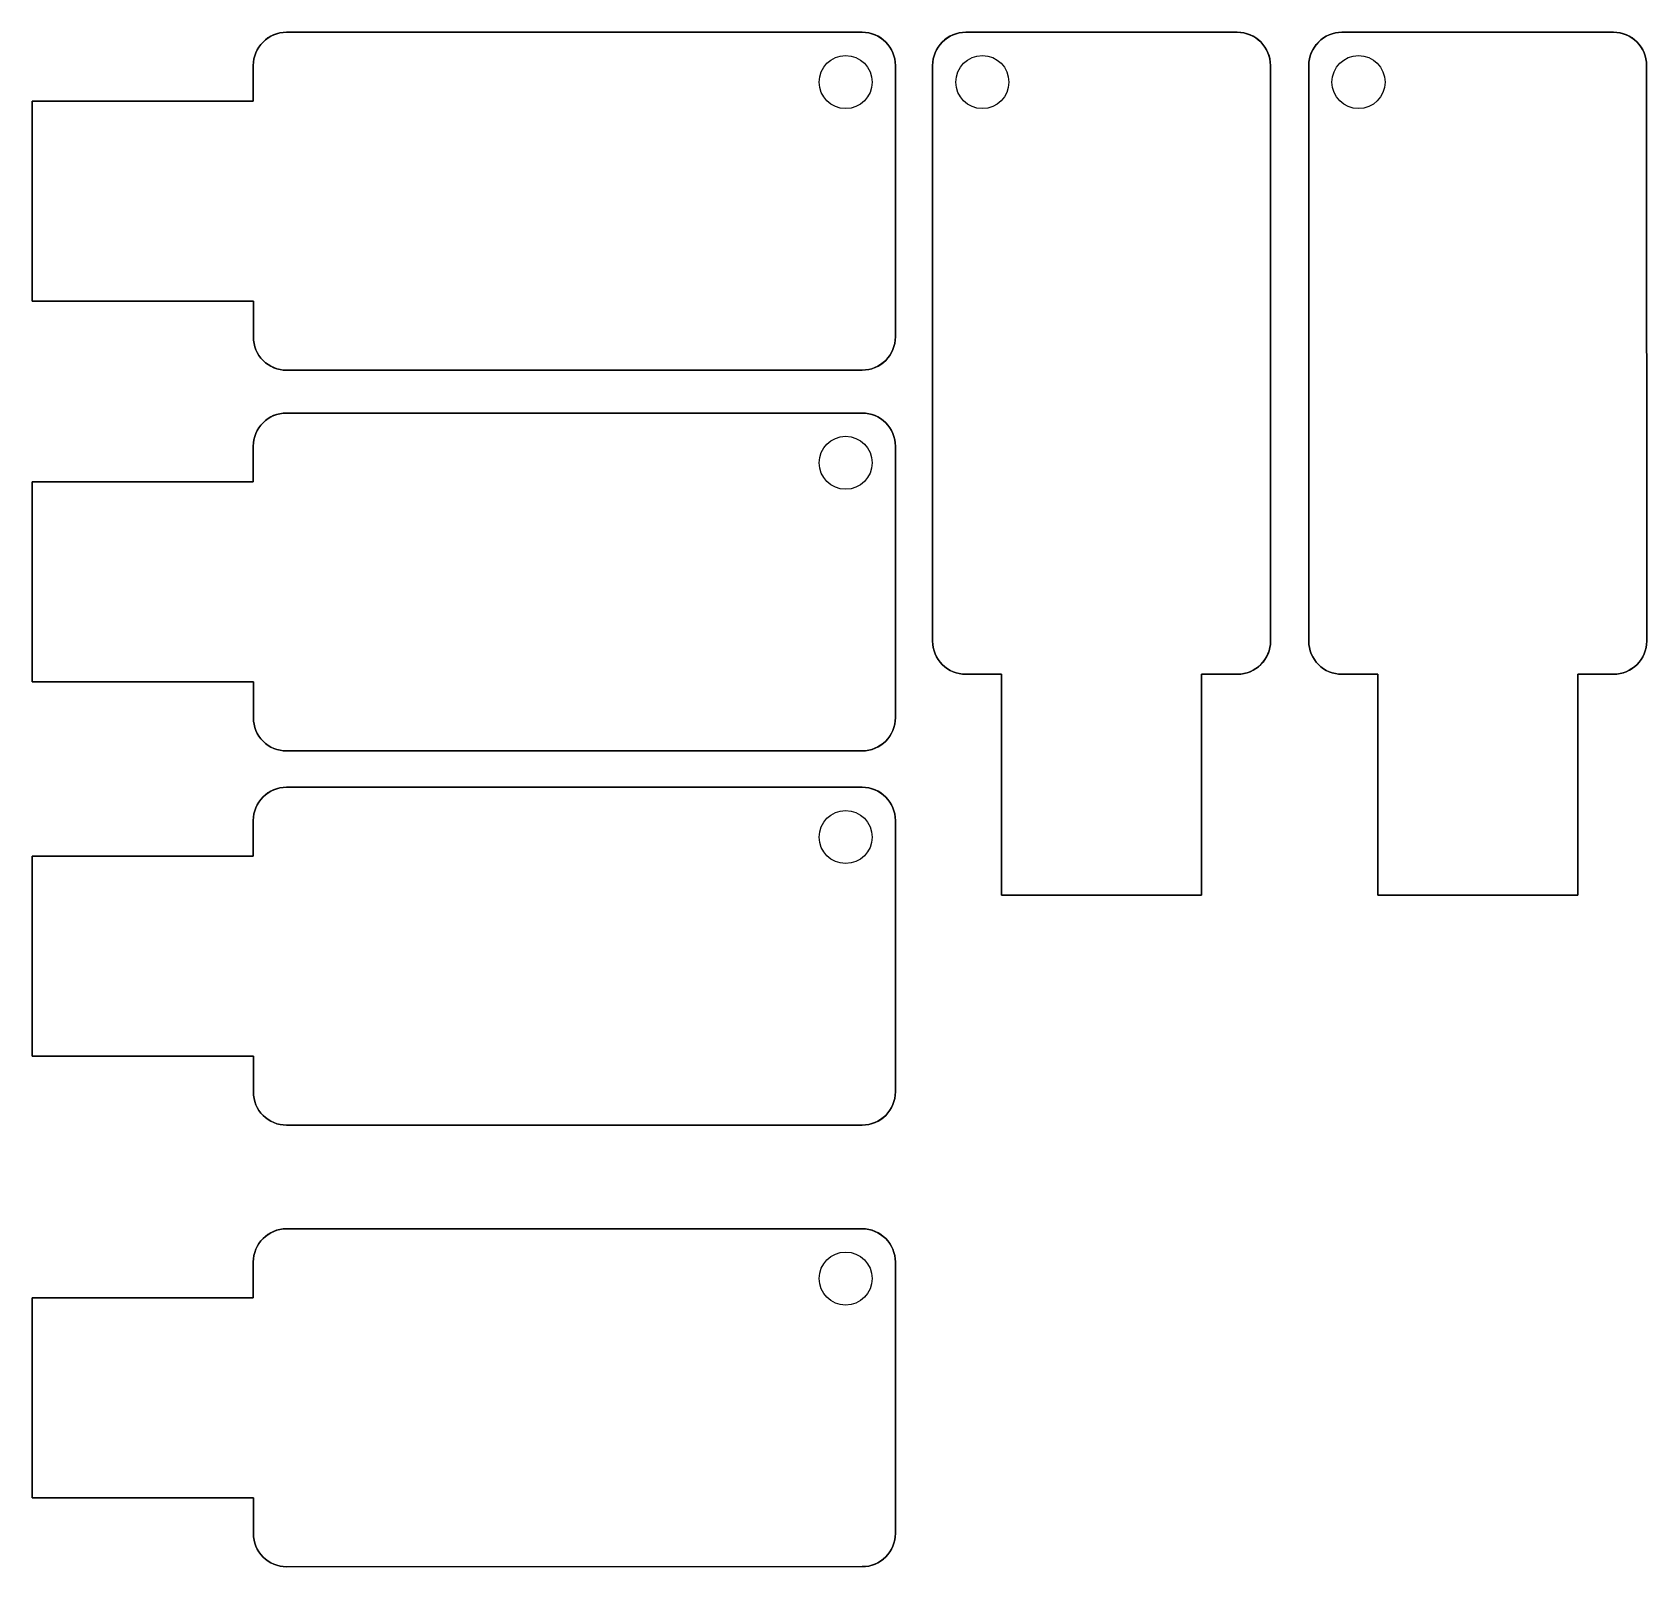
# Model space of a CAD drawing. Header units: millimetres. Extents: x 0 to 97.4, y 7.4 to 100.
import ezdxf

# ---------------------------------------------------------------- set-up
doc = ezdxf.new("R2010")
doc.units = ezdxf.units.MM

msp = doc.modelspace()

# ---------------------------------------------------------------- linework, layer by layer
for p, q in [((15.335, 100.002), (50.07, 100.001)), ((50.07, 100.001), (15.335, 100.002)), ((50.07, 100.001), (15.335, 100.001)), ((72.698, 100.003), (56.316, 100.001)), ((72.698, 100.003), (56.316, 100.001)), ((95.392, 100.002), (79.01, 100)), ((95.392, 100.002), (79.01, 100)), ((13.335, 98.001), (13.335, 95.842)), ((52.072, 81.618), (52.07, 98)), ((52.072, 81.618), (52.07, 98)), ((54.315, 98.001), (54.314, 63.266)), ((54.314, 63.266), (54.315, 98.001)), ((54.315, 98.001), (54.315, 63.266)), ((74.698, 98.003), (74.703, 63.268)), ((74.703, 63.268), (74.698, 98.003)), ((77.009, 98), (77.008, 63.265)), ((77.008, 63.265), (77.009, 98)), ((77.009, 98), (77.009, 63.265)), ((97.392, 98.003), (97.397, 63.268)), ((97.397, 63.268), (97.392, 98.003)), ((13.335, 95.842), (0, 95.842)), ((0, 95.842), (0, 83.777)), ((0, 83.777), (13.337, 83.777)), ((0, 83.777), (13.337, 83.777)), ((13.337, 83.777), (13.337, 81.613)), ((13.337, 83.777), (13.337, 81.613)), ((50.072, 79.618), (15.337, 79.613)), ((15.337, 79.613), (50.072, 79.618)), ((15.335, 77.027), (50.07, 77.027)), ((50.07, 77.027), (15.335, 77.027)), ((50.07, 77.027), (15.335, 77.027)), ((13.335, 75.027), (13.335, 72.868)), ((52.072, 58.644), (52.07, 75.026)), ((52.072, 58.644), (52.07, 75.026)), ((13.335, 72.868), (0, 72.868)), ((0, 72.868), (0, 60.803)), ((0, 60.803), (13.337, 60.803)), ((0, 60.803), (13.337, 60.803)), ((13.337, 60.803), (13.337, 58.639)), ((13.337, 60.803), (13.337, 58.639)), ((56.315, 61.266), (58.474, 61.266)), ((58.474, 61.266), (58.474, 47.931)), ((70.539, 61.268), (72.703, 61.268)), ((70.539, 61.268), (72.703, 61.268)), ((70.539, 47.931), (70.539, 61.268)), ((70.539, 47.931), (70.539, 61.268)), ((79.009, 61.265), (81.168, 61.265)), ((81.168, 61.265), (81.168, 47.93)), ((93.233, 61.267), (95.397, 61.267)), ((93.233, 61.267), (95.397, 61.267)), ((93.233, 47.93), (93.233, 61.267)), ((93.233, 47.93), (93.233, 61.267)), ((50.072, 56.643), (15.337, 56.639)), ((15.337, 56.639), (50.072, 56.643)), ((15.335, 54.445), (50.07, 54.444)), ((50.07, 54.444), (15.335, 54.445)), ((50.07, 54.444), (15.335, 54.444)), ((13.335, 52.445), (13.335, 50.286)), ((52.072, 36.062), (52.07, 52.444)), ((52.072, 36.062), (52.07, 52.444)), ((13.335, 50.286), (0, 50.286)), ((0, 50.286), (0, 38.221)), ((58.474, 47.931), (70.539, 47.931)), ((81.168, 47.93), (93.233, 47.93)), ((0, 38.221), (13.337, 38.221)), ((0, 38.221), (13.337, 38.221)), ((13.337, 38.221), (13.337, 36.057)), ((13.337, 38.221), (13.337, 36.057)), ((50.072, 34.061), (15.337, 34.057)), ((15.337, 34.057), (50.072, 34.061)), ((15.335, 27.801), (50.07, 27.801)), ((50.07, 27.801), (15.335, 27.801)), ((50.07, 27.801), (15.335, 27.801)), ((13.335, 25.801), (13.335, 23.642)), ((52.072, 9.418), (52.07, 25.8)), ((52.072, 9.418), (52.07, 25.8)), ((13.335, 23.642), (0, 23.642)), ((0, 23.642), (0, 11.577)), ((0, 11.577), (13.337, 11.577)), ((0, 11.577), (13.337, 11.577)), ((13.337, 11.577), (13.337, 9.413)), ((13.337, 11.577), (13.337, 9.413)), ((50.072, 7.417), (15.337, 7.413)), ((15.337, 7.413), (50.072, 7.417))]:
    msp.add_line(p, q)
at = {"flags": 128}
for points in [[(15.335, 100.001, 0.414214), (13.335, 98.001), (13.335, 95.842), (0, 95.842), (0, 83.777), (13.337, 83.777), (13.337, 81.613, 0.414214), (15.337, 79.613), (50.072, 79.618, 0.414214), (52.072, 81.618), (52.07, 98, 0.414289), (50.07, 100.001)], [(0, 95.842), (13.335, 95.842), (13.335, 98.001, -0.414214), (15.335, 100.001)], [(50.07, 100.001, -0.414289), (52.07, 98), (52.072, 81.618, -0.414214), (50.072, 79.618), (15.337, 79.613, -0.414214), (13.337, 81.613), (13.337, 83.777), (0, 83.777)], [(50.07, 100.001, -0.414289), (52.07, 98), (52.072, 81.618, -0.414214), (50.072, 79.618), (15.337, 79.613, -0.414214), (13.337, 81.613), (13.337, 83.777), (0, 83.777), (0, 95.842), (13.335, 95.842), (13.335, 98.001, -0.414214), (15.335, 100.001)], [(15.335, 100.001, 0.414214), (13.335, 98.001), (13.335, 95.842), (0, 95.842)], [(50.07, 100.001, -0.414289), (52.07, 98), (52.072, 81.618, -0.414214), (50.072, 79.618), (15.337, 79.613, -0.414214), (13.337, 81.613), (13.337, 83.777), (0, 83.777)], [(54.315, 98.001, -0.414289), (56.316, 100.001), (72.698, 100.003, -0.414214), (74.698, 98.003), (74.703, 63.268, -0.414214), (72.703, 61.268), (70.539, 61.268), (70.539, 47.931), (58.474, 47.931), (58.474, 61.266), (56.315, 61.266, -0.414214), (54.315, 63.266)], [(70.539, 47.931), (70.539, 61.268), (72.703, 61.268, 0.414214), (74.703, 63.268), (74.698, 98.003, 0.414214), (72.698, 100.003), (56.316, 100.001, 0.414289), (54.315, 98.001)], [(54.315, 63.266, 0.414214), (56.315, 61.266), (58.474, 61.266), (58.474, 47.931), (70.539, 47.931), (70.539, 61.268), (72.703, 61.268, 0.414214), (74.703, 63.268), (74.698, 98.003, 0.414214), (72.698, 100.003), (56.316, 100.001, 0.414289), (54.315, 98.001)], [(70.539, 47.931), (70.539, 61.268), (72.703, 61.268, 0.414214), (74.703, 63.268), (74.698, 98.003, 0.414214), (72.698, 100.003), (56.316, 100.001, 0.414289), (54.315, 98.001)], [(77.009, 98, -0.414289), (79.01, 100), (95.392, 100.002, -0.414214), (97.392, 98.003), (97.397, 63.268, -0.414214), (95.397, 61.267), (93.233, 61.267), (93.233, 47.93), (81.168, 47.93), (81.168, 61.265), (79.009, 61.265, -0.414214), (77.009, 63.265)], [(93.233, 47.93), (93.233, 61.267), (95.397, 61.267, 0.414214), (97.397, 63.268), (97.392, 98.003, 0.414214), (95.392, 100.002), (79.01, 100, 0.414289), (77.009, 98)], [(77.009, 63.265, 0.414214), (79.009, 61.265), (81.168, 61.265), (81.168, 47.93), (93.233, 47.93), (93.233, 61.267), (95.397, 61.267, 0.414214), (97.397, 63.268), (97.392, 98.003, 0.414214), (95.392, 100.002), (79.01, 100, 0.414289), (77.009, 98)], [(93.233, 47.93), (93.233, 61.267), (95.397, 61.267, 0.414214), (97.397, 63.268), (97.392, 98.003, 0.414214), (95.392, 100.002), (79.01, 100, 0.414289), (77.009, 98)], [(50.07, 77.027, -0.414289), (52.07, 75.026), (52.072, 58.644, -0.414214), (50.072, 56.643), (15.337, 56.639, -0.414214), (13.337, 58.639), (13.337, 60.803), (0, 60.803), (0, 72.868), (13.335, 72.868), (13.335, 75.027, -0.414214), (15.335, 77.027)], [(0, 60.803), (13.337, 60.803), (13.337, 58.639, 0.414214), (15.337, 56.639), (50.072, 56.643, 0.414214), (52.072, 58.644), (52.07, 75.026, 0.414289), (50.07, 77.027)], [(15.335, 77.027, 0.414214), (13.335, 75.027), (13.335, 72.868), (0, 72.868)], [(15.335, 77.027, 0.414214), (13.335, 75.027), (13.335, 72.868), (0, 72.868), (0, 60.803), (13.337, 60.803), (13.337, 58.639, 0.414214), (15.337, 56.639), (50.072, 56.643, 0.414214), (52.072, 58.644), (52.07, 75.026, 0.414289), (50.07, 77.027)], [(0, 60.803), (13.337, 60.803), (13.337, 58.639, 0.414214), (15.337, 56.639), (50.072, 56.643, 0.414214), (52.072, 58.644), (52.07, 75.026, 0.414289), (50.07, 77.027)], [(15.335, 77.027, 0.414214), (13.335, 75.027), (13.335, 72.868), (0, 72.868)], [(54.315, 63.266, 0.414214), (56.315, 61.266), (58.474, 61.266), (58.474, 47.931)], [(54.315, 63.266, 0.414214), (56.315, 61.266), (58.474, 61.266), (58.474, 47.931)], [(77.009, 63.265, 0.414214), (79.009, 61.265), (81.168, 61.265), (81.168, 47.93)], [(77.009, 63.265, 0.414214), (79.009, 61.265), (81.168, 61.265), (81.168, 47.93)], [(50.07, 54.444, -0.414289), (52.07, 52.444), (52.072, 36.062, -0.414214), (50.072, 34.061), (15.337, 34.057, -0.414214), (13.337, 36.057), (13.337, 38.221), (0, 38.221), (0, 50.286), (13.335, 50.286), (13.335, 52.445, -0.414214), (15.335, 54.444)], [(0, 38.221), (13.337, 38.221), (13.337, 36.057, 0.414214), (15.337, 34.057), (50.072, 34.061, 0.414214), (52.072, 36.062), (52.07, 52.444, 0.414289), (50.07, 54.444)], [(15.335, 54.444, 0.414214), (13.335, 52.445), (13.335, 50.286), (0, 50.286)], [(15.335, 54.444, 0.414214), (13.335, 52.445), (13.335, 50.286), (0, 50.286), (0, 38.221), (13.337, 38.221), (13.337, 36.057, 0.414214), (15.337, 34.057), (50.072, 34.061, 0.414214), (52.072, 36.062), (52.07, 52.444, 0.414289), (50.07, 54.444)], [(0, 38.221), (13.337, 38.221), (13.337, 36.057, 0.414214), (15.337, 34.057), (50.072, 34.061, 0.414214), (52.072, 36.062), (52.07, 52.444, 0.414289), (50.07, 54.444)], [(15.335, 54.444, 0.414214), (13.335, 52.445), (13.335, 50.286), (0, 50.286)], [(50.07, 27.801, -0.414289), (52.07, 25.8), (52.072, 9.418, -0.414214), (50.072, 7.417), (15.337, 7.413, -0.414214), (13.337, 9.413), (13.337, 11.577), (0, 11.577), (0, 23.642), (13.335, 23.642), (13.335, 25.801, -0.414214), (15.335, 27.801)], [(0, 11.577), (13.337, 11.577), (13.337, 9.413, 0.414214), (15.337, 7.413), (50.072, 7.417, 0.414214), (52.072, 9.418), (52.07, 25.8, 0.414289), (50.07, 27.801)], [(15.335, 27.801, 0.414214), (13.335, 25.801), (13.335, 23.642), (0, 23.642)], [(15.335, 27.801, 0.414214), (13.335, 25.801), (13.335, 23.642), (0, 23.642), (0, 11.577), (13.337, 11.577), (13.337, 9.413, 0.414214), (15.337, 7.413), (50.072, 7.417, 0.414214), (52.072, 9.418), (52.07, 25.8, 0.414289), (50.07, 27.801)], [(0, 11.577), (13.337, 11.577), (13.337, 9.413, 0.414214), (15.337, 7.413), (50.072, 7.417, 0.414214), (52.072, 9.418), (52.07, 25.8, 0.414289), (50.07, 27.801)], [(15.335, 27.801, 0.414214), (13.335, 25.801), (13.335, 23.642), (0, 23.642)]]:
    msp.add_lwpolyline(points, format="xyb", dxfattribs=at)
for centre in [(49.07, 97), (57.316, 97.001), (80.01, 97), (49.07, 74.026), (49.07, 51.444), (49.07, 24.8)]:
    msp.add_circle(centre, 1.6)
for centre, start, end in [((15.335, 98.001), 89.99864, 179.99864), ((50.07, 98.001), 0.00739, 89.99842), ((50.07, 98.001), 0.00739, 89.99842), ((56.315, 98.001), 90.00739, 179.99842), ((56.315, 98.001), 90.00739, 179.99842), ((72.698, 98.003), 0.00739, 90.00739), ((72.698, 98.003), 0.00739, 90.00739), ((79.009, 98), 90.00739, 179.99842), ((79.009, 98), 90.00739, 179.99842), ((95.392, 98.002), 0.00739, 90.00739), ((95.392, 98.002), 0.00739, 90.00739), ((15.337, 81.613), 180.00739, 270.00739), ((15.337, 81.613), 180.00739, 270.00739), ((50.072, 81.618), 270.00739, 0.00739), ((50.072, 81.618), 270.00739, 0.00739), ((15.335, 75.027), 89.99864, 179.99864), ((50.07, 75.027), 0.00739, 89.99842), ((50.07, 75.027), 0.00739, 89.99842), ((56.315, 63.266), 179.99864, 269.99864), ((72.703, 63.268), 270.00739, 0.00739), ((72.703, 63.268), 270.00739, 0.00739), ((79.009, 63.265), 179.99864, 269.99864), ((95.397, 63.267), 270.00739, 0.00739), ((95.397, 63.267), 270.00739, 0.00739), ((15.337, 58.639), 180.00739, 270.00739), ((15.337, 58.639), 180.00739, 270.00739), ((50.072, 58.643), 270.00739, 0.00739), ((50.072, 58.643), 270.00739, 0.00739), ((15.335, 52.444), 89.99864, 179.99864), ((50.07, 52.444), 0.00739, 89.99842), ((50.07, 52.444), 0.00739, 89.99842), ((15.337, 36.057), 180.00739, 270.00739), ((15.337, 36.057), 180.00739, 270.00739), ((50.072, 36.061), 270.00739, 0.00739), ((50.072, 36.061), 270.00739, 0.00739), ((15.335, 25.801), 89.99864, 179.99864), ((50.07, 25.801), 0.00739, 89.99842), ((50.07, 25.801), 0.00739, 89.99842), ((15.337, 9.413), 180.00739, 270.00739), ((15.337, 9.413), 180.00739, 270.00739), ((50.072, 9.417), 270.00739, 0.00739), ((50.072, 9.417), 270.00739, 0.00739)]:
    msp.add_arc(centre, 2, start, end)

doc.saveas('drawing.dxf')
